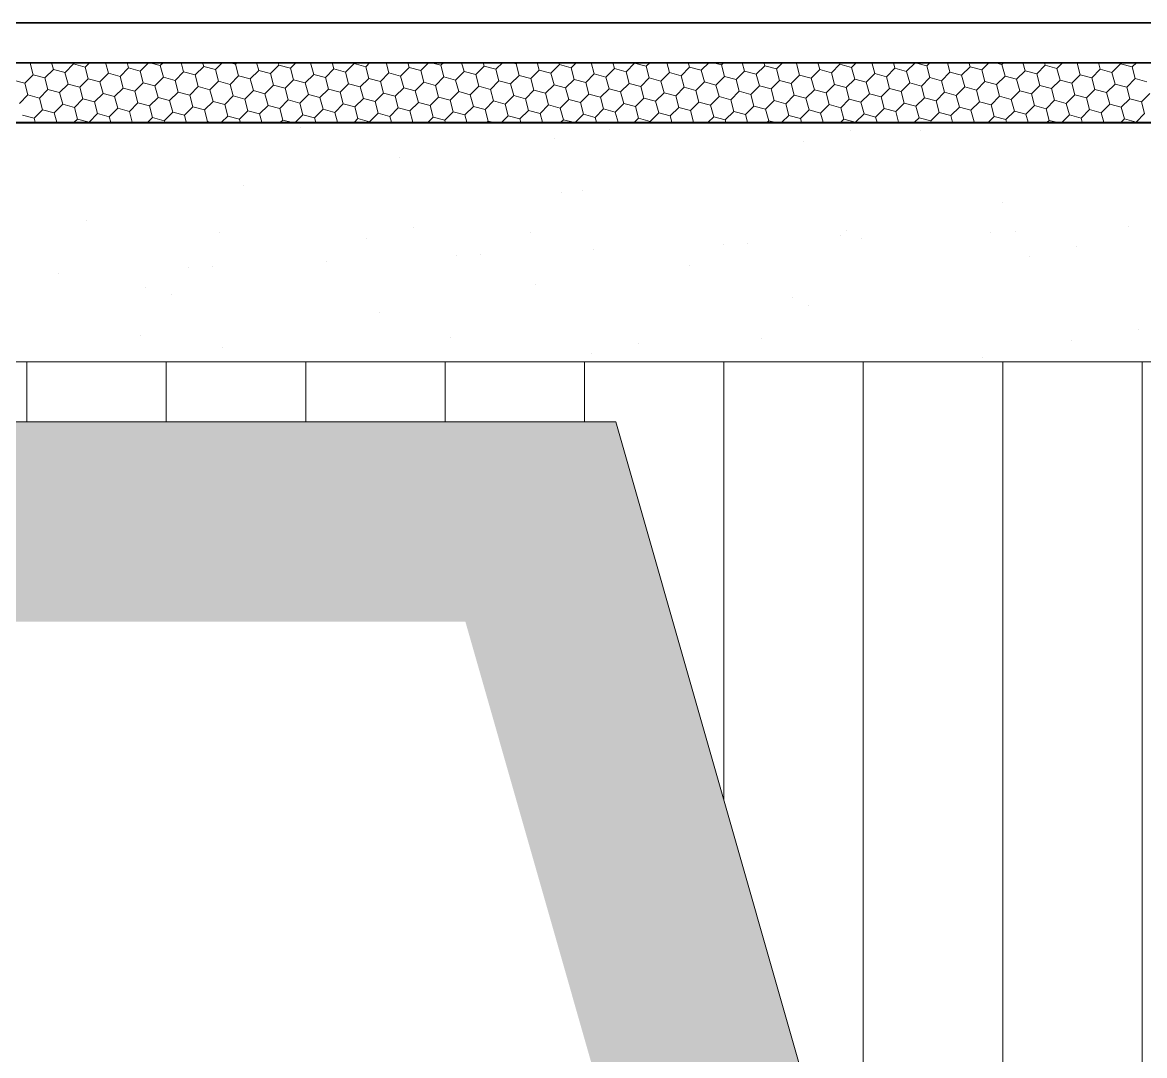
# Model space of a CAD drawing. Header units: millimetres. Extents: x -12161372 to 46643, y -9506984 to 15358.
# Drawn here: x 34491.7 to 34547.9, y 4133.8 to 4185.6 of the extents above; entities that cross this region are included whole.
import ezdxf

# ---------------------------------------------------------------- set-up
doc = ezdxf.new("R2010")
doc.units = ezdxf.units.MM
for name, color, linetype, lineweight in [('as', 7, 'Continuous', 0), ('detail balok', 7, 'Continuous', 9), ('pondasi', 7, 'Continuous', 13)]:
    doc.layers.add(name, color=color, linetype=linetype, lineweight=lineweight)

msp = doc.modelspace()

# ---------------------------------------------------------------- hatches: boundary and pattern name
at = {"layer": 'pondasi', "ltscale": 10}
h = msp.add_hatch(dxfattribs=at)
h.set_pattern_fill('AR-PARQ1', color=256, scale=0.07)
h.set_pattern_definition([(90, (0, 1661.965), (-21.336, 21.336), [21.336, -21.336]), (90, (3.556, 1661.965), (-21.336, 21.336), [21.336, -21.336]), (90, (7.112, 1661.965), (-21.336, 21.336), [21.336, -21.336]), (90, (10.668, 1661.965), (-21.336, 21.336), [21.336, -21.336]), (90, (14.224, 1661.965), (-21.336, 21.336), [21.336, -21.336]), (90, (17.78, 1661.965), (-21.336, 21.336), [21.336, -21.336]), (90, (21.336, 1661.965), (-21.336, 21.336), [21.336, -21.336]), (0, (0, 1683.3), (21.336, -21.336), [21.336, -21.336]), (0, (0, 1686.857), (21.336, -21.336), [21.336, -21.336]), (0, (0, 1690.413), (21.336, -21.336), [21.336, -21.336]), (0, (0, 1693.969), (21.336, -21.336), [21.336, -21.336]), (0, (0, 1697.525), (21.336, -21.336), [21.336, -21.336]), (0, (0, 1701.08), (21.336, -21.336), [21.336, -21.336]), (0, (0, 1704.637), (21.336, -21.336), [21.336, -21.336])])
h.paths.add_polyline_path([(33999.66, 4075.56), (33999.66, 4065.56), (34059.703, 4065.56), (34085.417, 4155.56), (34213.826, 4155.56), (34239.54, 4065.56), (34344.626, 4065.56), (34370.34, 4155.56), (34513.903, 4155.56), (34539.617, 4065.56), (34644.703, 4065.56), (34670.417, 4155.56), (34813.903, 4155.56), (34839.617, 4065.56), (34944.703, 4065.56), (34970.417, 4155.56), (35098.903, 4155.56), (35124.617, 4065.56), (35229.703, 4065.56), (35263.589, 4185.56), (35253.589, 4185.56), (35222.16, 4075.56), (35132.16, 4075.56), (35106.446, 4165.56), (34962.874, 4165.56), (34937.16, 4075.56), (34847.16, 4075.56), (34821.446, 4165.56), (34662.874, 4165.56), (34637.16, 4075.56), (34547.16, 4075.56), (34521.446, 4165.56), (34362.797, 4165.56), (34337.083, 4075.56), (34247.083, 4075.56), (34221.369, 4165.56), (34077.874, 4165.56), (34052.16, 4075.56)])
h.paths.add_polyline_path([(33932.137, 4180.641), (33932.056, 4180.56), (33932.16, 4180.56)])
h = msp.add_hatch(dxfattribs=at)
h.set_pattern_fill('ANSI31', color=256, scale=2.2, angle=45)
h.set_pattern_definition([(90, (0, 1661.965), (-6.985, 9e-16), [])])
h.paths.add_polyline_path([(35132.16, 4075.56), (35132.16, 4095.56), (35142.16, 4095.56), (35162.16, 4165.56), (35169.66, 4165.56), (35169.66, 4168.56), (34899.66, 4168.56), (34899.66, 4165.56), (34907.16, 4165.56), (34927.16, 4095.56), (34937.16, 4095.56), (34937.16, 4075.56), (34962.874, 4165.56), (35106.446, 4165.56)])
h.paths.add_polyline_path([(35248.732, 4168.56), (35184.66, 4168.56), (35184.66, 4165.56), (35192.16, 4165.56), (35212.16, 4095.56), (35222.16, 4095.56), (35222.16, 4075.56)])
h.paths.add_polyline_path([(34847.16, 4075.56), (34847.16, 4095.56), (34857.16, 4095.56), (34877.16, 4165.56), (34884.66, 4165.56), (34884.66, 4168.56), (34599.66, 4168.56), (34599.66, 4165.56), (34607.16, 4165.56), (34627.16, 4095.56), (34637.16, 4095.56), (34637.16, 4075.56), (34662.874, 4165.56), (34821.446, 4165.56)])
h.paths.add_polyline_path([(34299.583, 4168.56), (34299.583, 4165.56), (34307.083, 4165.56), (34327.083, 4095.56), (34337.083, 4095.56), (34337.083, 4075.56), (34362.797, 4165.56), (34521.446, 4165.56), (34547.16, 4075.56), (34547.16, 4095.56), (34557.16, 4095.56), (34577.16, 4165.56), (34584.66, 4165.56), (34584.66, 4168.56)])
h.paths.add_polyline_path([(34247.083, 4075.56), (34247.083, 4095.56), (34257.083, 4095.56), (34277.083, 4165.56), (34284.583, 4165.56), (34284.583, 4168.56), (34014.66, 4168.56), (34014.66, 4165.56), (34022.16, 4165.56), (34042.16, 4095.56), (34052.16, 4095.56), (34052.16, 4075.56), (34077.874, 4165.56), (34221.369, 4165.56)])

# ---------------------------------------------------------------- linework, layer by layer
at = {"layer": 'as', "ltscale": 10}
msp.add_line((34521.446, 4165.56), (34547.16, 4075.56), dxfattribs=at)
at = {"layer": 'detail balok', "ltscale": 10}
for p, q in [((34167.169, 4185.521), (36929.482, 4185.521)), ((34298.083, 4185.56), (34586.16, 4185.56)), ((34299.583, 4183.56), (34584.66, 4183.56)), ((34299.583, 4183.521), (34584.66, 4183.521)), ((34299.583, 4180.56), (34584.66, 4180.56)), ((34299.583, 4180.521), (34584.66, 4180.521)), ((34299.583, 4168.56), (34584.66, 4168.56))]:
    msp.add_line(p, q, dxfattribs=at)
at = {"layer": 'pondasi', "ltscale": 10}
for p, q in [((34492.095, 4183.523), (34491.956, 4183.56)), ((34492.094, 4183.523), (34492.131, 4183.56)), ((34492.251, 4182.94), (34492.094, 4183.523)), ((34493.26, 4183.21), (34493.166, 4183.56)), ((34493.843, 4183.054), (34494.269, 4183.481)), ((34494.269, 4183.481), (34494.248, 4183.56)), ((34494.852, 4183.325), (34494.269, 4183.481)), ((34494.852, 4183.325), (34495.087, 4183.56)), ((34496.017, 4183.012), (34495.87, 4183.56)), ((34497.026, 4183.283), (34496.952, 4183.56)), ((34497.609, 4183.127), (34498.036, 4183.553)), ((34498.036, 4183.553), (34498.034, 4183.56)), ((34498.618, 4183.397), (34498.036, 4183.553)), ((34498.618, 4183.397), (34498.781, 4183.56)), ((34499.784, 4183.085), (34499.656, 4183.56)), ((34500.793, 4183.355), (34500.738, 4183.56)), ((34501.376, 4183.199), (34501.736, 4183.56)), ((34502.385, 4183.47), (34502.049, 4183.56)), ((34502.385, 4183.47), (34502.475, 4183.56)), ((34502.541, 4182.887), (34502.385, 4183.47)), ((34503.55, 4183.157), (34503.443, 4183.56)), ((34504.133, 4183.001), (34504.56, 4183.428)), ((34504.56, 4183.428), (34504.524, 4183.56)), ((34505.142, 4183.272), (34504.56, 4183.428)), ((34505.142, 4183.272), (34505.43, 4183.56)), ((34506.152, 4183.542), (34506.086, 4183.56)), ((34506.152, 4183.542), (34506.169, 4183.56)), ((34506.308, 4182.959), (34506.152, 4183.542)), ((34507.317, 4183.23), (34507.229, 4183.56)), ((34507.9, 4183.074), (34508.326, 4183.5)), ((34508.326, 4183.5), (34508.31, 4183.56)), ((34508.909, 4183.344), (34508.326, 4183.5)), ((34508.909, 4183.344), (34509.124, 4183.56)), ((34510.074, 4183.032), (34509.933, 4183.56)), ((34511.084, 4183.302), (34511.015, 4183.56)), ((34511.666, 4183.146), (34512.08, 4183.56)), ((34512.676, 4183.417), (34512.141, 4183.56)), ((34512.832, 4182.834), (34512.675, 4183.417)), ((34512.676, 4183.417), (34512.819, 4183.56)), ((34513.841, 4183.104), (34513.719, 4183.56)), ((34514.85, 4183.375), (34514.801, 4183.56)), ((34515.433, 4183.219), (34515.774, 4183.56)), ((34516.442, 4183.489), (34516.178, 4183.56)), ((34516.442, 4183.489), (34516.513, 4183.56)), ((34516.598, 4182.906), (34516.442, 4183.489)), ((34517.607, 4183.177), (34517.505, 4183.56)), ((34518.19, 4183.021), (34518.617, 4183.447)), ((34518.617, 4183.447), (34518.587, 4183.56)), ((34519.2, 4183.291), (34518.617, 4183.447)), ((34519.199, 4183.291), (34519.468, 4183.56)), ((34520.365, 4182.979), (34520.209, 4183.56)), ((34521.374, 4183.249), (34521.291, 4183.56)), ((34521.957, 4183.093), (34522.383, 4183.52)), ((34522.383, 4183.52), (34522.373, 4183.56)), ((34522.966, 4183.363), (34522.383, 4183.52)), ((34522.966, 4183.364), (34523.162, 4183.56)), ((34524.131, 4183.051), (34523.995, 4183.56)), ((34525.141, 4183.322), (34525.077, 4183.56)), ((34525.723, 4183.166), (34526.117, 4183.56)), ((34526.733, 4183.436), (34526.271, 4183.56)), ((34526.733, 4183.436), (34526.856, 4183.56)), ((34526.889, 4182.853), (34526.733, 4183.436)), ((34527.898, 4183.124), (34527.781, 4183.56)), ((34528.907, 4183.394), (34528.863, 4183.56)), ((34529.49, 4183.238), (34529.812, 4183.56)), ((34530.499, 4183.508), (34530.308, 4183.56)), ((34530.499, 4183.508), (34530.55, 4183.56)), ((34530.655, 4182.926), (34530.499, 4183.508)), ((34531.665, 4183.196), (34531.567, 4183.56)), ((34532.247, 4183.04), (34532.674, 4183.467)), ((34532.674, 4183.467), (34532.649, 4183.56)), ((34533.257, 4183.31), (34532.674, 4183.467)), ((34533.257, 4183.311), (34533.506, 4183.56)), ((34534.422, 4182.998), (34534.271, 4183.56)), ((34535.431, 4183.269), (34535.353, 4183.56)), ((34536.014, 4183.113), (34536.441, 4183.539)), ((34536.44, 4183.539), (34536.435, 4183.56)), ((34537.023, 4183.383), (34536.441, 4183.539)), ((34537.023, 4183.383), (34537.2, 4183.56)), ((34538.189, 4183.071), (34538.057, 4183.56)), ((34539.198, 4183.341), (34539.139, 4183.56)), ((34539.781, 4183.185), (34540.155, 4183.56)), ((34540.79, 4183.455), (34540.401, 4183.56)), ((34540.79, 4183.455), (34540.894, 4183.56)), ((34540.946, 4182.873), (34540.79, 4183.455)), ((34541.955, 4183.143), (34541.844, 4183.56)), ((34542.538, 4182.987), (34542.964, 4183.414)), ((34542.964, 4183.413), (34542.925, 4183.56)), ((34543.547, 4183.257), (34542.965, 4183.413)), ((34543.547, 4183.257), (34543.849, 4183.56)), ((34544.556, 4183.528), (34544.438, 4183.56)), ((34544.556, 4183.528), (34544.588, 4183.56)), ((34544.712, 4182.945), (34544.556, 4183.528)), ((34545.722, 4183.216), (34545.63, 4183.56)), ((34546.304, 4183.06), (34546.731, 4183.486)), ((34546.731, 4183.486), (34546.711, 4183.56)), ((34547.314, 4183.33), (34546.731, 4183.486)), ((34547.314, 4183.33), (34547.543, 4183.56)), ((34491.824, 4182.513), (34492.251, 4182.94)), ((34492.833, 4182.784), (34492.251, 4182.94)), ((34492.833, 4182.784), (34493.26, 4183.21)), ((34493.843, 4183.054), (34493.26, 4183.21)), ((34493.999, 4182.472), (34493.842, 4183.054)), ((34495.008, 4182.742), (34494.852, 4183.325)), ((34495.591, 4182.586), (34496.017, 4183.012)), ((34496.6, 4182.856), (34496.017, 4183.012)), ((34496.6, 4182.856), (34497.026, 4183.283)), ((34496.756, 4182.274), (34496.6, 4182.856)), ((34497.609, 4183.127), (34497.027, 4183.283)), ((34497.765, 4182.544), (34497.609, 4183.127)), ((34498.774, 4182.814), (34498.618, 4183.397)), ((34499.357, 4182.658), (34499.784, 4183.085)), ((34500.367, 4182.929), (34499.784, 4183.085)), ((34500.366, 4182.929), (34500.793, 4183.355)), ((34500.523, 4182.346), (34500.366, 4182.929)), ((34501.376, 4183.199), (34500.793, 4183.355)), ((34501.532, 4182.616), (34501.376, 4183.199)), ((34502.115, 4182.46), (34502.541, 4182.887)), ((34503.124, 4182.731), (34502.541, 4182.887)), ((34503.124, 4182.731), (34503.55, 4183.157)), ((34504.133, 4183.001), (34503.55, 4183.157)), ((34504.289, 4182.418), (34504.133, 4183.001)), ((34505.298, 4182.689), (34505.142, 4183.272)), ((34505.881, 4182.533), (34506.308, 4182.959)), ((34506.89, 4182.803), (34506.308, 4182.959)), ((34506.89, 4182.803), (34507.317, 4183.23)), ((34507.9, 4183.074), (34507.317, 4183.23)), ((34508.056, 4182.491), (34507.9, 4183.074)), ((34509.065, 4182.761), (34508.909, 4183.344)), ((34509.648, 4182.605), (34510.074, 4183.032)), ((34510.657, 4182.876), (34510.074, 4183.032)), ((34510.657, 4182.876), (34511.084, 4183.302)), ((34510.813, 4182.293), (34510.657, 4182.876)), ((34511.666, 4183.146), (34511.084, 4183.302)), ((34511.822, 4182.563), (34511.666, 4183.146)), ((34513.414, 4182.678), (34513.841, 4183.104)), ((34514.424, 4182.948), (34513.841, 4183.104)), ((34514.424, 4182.948), (34514.85, 4183.375)), ((34514.58, 4182.365), (34514.424, 4182.948)), ((34515.433, 4183.219), (34514.85, 4183.375)), ((34515.589, 4182.636), (34515.433, 4183.219)), ((34516.172, 4182.48), (34516.598, 4182.906)), ((34517.181, 4182.75), (34516.598, 4182.906)), ((34517.181, 4182.75), (34517.608, 4183.177)), ((34518.19, 4183.021), (34517.608, 4183.177)), ((34518.346, 4182.438), (34518.19, 4183.021)), ((34519.356, 4182.708), (34519.199, 4183.291)), ((34519.938, 4182.552), (34520.365, 4182.979)), ((34520.948, 4182.823), (34520.365, 4182.979)), ((34520.948, 4182.823), (34521.374, 4183.249)), ((34521.957, 4183.093), (34521.374, 4183.249)), ((34522.113, 4182.51), (34521.957, 4183.093)), ((34523.122, 4182.781), (34522.966, 4183.363)), ((34523.705, 4182.625), (34524.131, 4183.051)), ((34524.714, 4182.895), (34524.132, 4183.051)), ((34524.714, 4182.895), (34525.141, 4183.322)), ((34524.87, 4182.312), (34524.714, 4182.895)), ((34525.723, 4183.165), (34525.141, 4183.322)), ((34525.879, 4182.583), (34525.723, 4183.165)), ((34526.462, 4182.427), (34526.889, 4182.853)), ((34527.472, 4182.697), (34526.889, 4182.853)), ((34527.471, 4182.697), (34527.898, 4183.124)), ((34528.481, 4182.968), (34527.898, 4183.124)), ((34528.481, 4182.968), (34528.907, 4183.394)), ((34528.637, 4182.385), (34528.481, 4182.968)), ((34529.49, 4183.238), (34528.907, 4183.394)), ((34529.646, 4182.655), (34529.49, 4183.238)), ((34530.229, 4182.499), (34530.655, 4182.926)), ((34531.238, 4182.77), (34530.655, 4182.926)), ((34531.238, 4182.77), (34531.665, 4183.196)), ((34532.247, 4183.04), (34531.665, 4183.196)), ((34532.403, 4182.457), (34532.247, 4183.04)), ((34533.413, 4182.728), (34533.257, 4183.31)), ((34533.995, 4182.572), (34534.422, 4182.998)), ((34535.005, 4182.842), (34534.422, 4182.998)), ((34535.005, 4182.842), (34535.431, 4183.269)), ((34535.161, 4182.259), (34535.005, 4182.842)), ((34536.014, 4183.112), (34535.431, 4183.269)), ((34536.17, 4182.53), (34536.014, 4183.112)), ((34537.179, 4182.8), (34537.023, 4183.383)), ((34537.762, 4182.644), (34538.189, 4183.071)), ((34538.771, 4182.914), (34538.189, 4183.071)), ((34538.771, 4182.915), (34539.198, 4183.341)), ((34538.927, 4182.332), (34538.771, 4182.914)), ((34539.781, 4183.185), (34539.198, 4183.341)), ((34539.937, 4182.602), (34539.78, 4183.185)), ((34540.519, 4182.446), (34540.946, 4182.873)), ((34541.529, 4182.717), (34540.946, 4182.873)), ((34541.529, 4182.717), (34541.955, 4183.143)), ((34542.538, 4182.987), (34541.955, 4183.143)), ((34542.694, 4182.404), (34542.538, 4182.987)), ((34543.703, 4182.675), (34543.547, 4183.257)), ((34544.286, 4182.519), (34544.713, 4182.945)), ((34545.295, 4182.789), (34544.713, 4182.945)), ((34545.295, 4182.789), (34545.722, 4183.216)), ((34546.305, 4183.059), (34545.722, 4183.216)), ((34546.461, 4182.477), (34546.304, 4183.059)), ((34547.47, 4182.747), (34547.314, 4183.33)), ((34491.824, 4182.513), (34491.241, 4182.669)), ((34491.98, 4181.931), (34491.824, 4182.513)), ((34492.989, 4182.201), (34492.833, 4182.784)), ((34493.572, 4182.045), (34493.999, 4182.472)), ((34494.581, 4182.315), (34493.999, 4182.472)), ((34494.581, 4182.315), (34495.008, 4182.742)), ((34494.737, 4181.733), (34494.581, 4182.315)), ((34495.591, 4182.586), (34495.008, 4182.742)), ((34495.747, 4182.003), (34495.591, 4182.586)), ((34497.339, 4182.118), (34497.765, 4182.544)), ((34498.348, 4182.388), (34497.765, 4182.544)), ((34498.348, 4182.388), (34498.775, 4182.815)), ((34498.504, 4181.805), (34498.348, 4182.388)), ((34499.357, 4182.658), (34498.775, 4182.814)), ((34499.513, 4182.076), (34499.357, 4182.658)), ((34500.096, 4181.92), (34500.523, 4182.346)), ((34501.105, 4182.19), (34500.523, 4182.346)), ((34501.105, 4182.19), (34501.532, 4182.617)), ((34502.115, 4182.46), (34501.532, 4182.616)), ((34502.271, 4181.878), (34502.114, 4182.46)), ((34503.28, 4182.148), (34503.124, 4182.731)), ((34503.863, 4181.992), (34504.289, 4182.419)), ((34504.872, 4182.262), (34504.289, 4182.418)), ((34504.872, 4182.262), (34505.298, 4182.689)), ((34505.881, 4182.533), (34505.299, 4182.689)), ((34506.037, 4181.95), (34505.881, 4182.533)), ((34507.046, 4182.22), (34506.89, 4182.803)), ((34507.629, 4182.064), (34508.056, 4182.491)), ((34508.639, 4182.335), (34508.056, 4182.491)), ((34508.795, 4181.752), (34508.638, 4182.335)), ((34508.639, 4182.335), (34509.065, 4182.761)), ((34509.648, 4182.605), (34509.065, 4182.761)), ((34509.804, 4182.023), (34509.648, 4182.605)), ((34510.387, 4181.867), (34510.813, 4182.293)), ((34511.396, 4182.137), (34510.813, 4182.293)), ((34511.396, 4182.137), (34511.822, 4182.563)), ((34512.405, 4182.407), (34511.822, 4182.563)), ((34512.405, 4182.407), (34512.832, 4182.834)), ((34512.561, 4181.825), (34512.405, 4182.407)), ((34513.414, 4182.678), (34512.832, 4182.834)), ((34513.57, 4182.095), (34513.414, 4182.678)), ((34514.153, 4181.939), (34514.58, 4182.366)), ((34515.163, 4182.209), (34514.58, 4182.365)), ((34515.162, 4182.209), (34515.589, 4182.636)), ((34516.172, 4182.48), (34515.589, 4182.636)), ((34516.328, 4181.897), (34516.172, 4182.48)), ((34517.337, 4182.167), (34517.181, 4182.75)), ((34517.92, 4182.011), (34518.346, 4182.438)), ((34518.929, 4182.282), (34518.346, 4182.438)), ((34518.929, 4182.282), (34519.356, 4182.708)), ((34519.085, 4181.699), (34518.929, 4182.282)), ((34519.938, 4182.552), (34519.356, 4182.708)), ((34520.094, 4181.969), (34519.938, 4182.552)), ((34521.104, 4182.24), (34520.947, 4182.823)), ((34521.686, 4182.084), (34522.113, 4182.51)), ((34522.696, 4182.354), (34522.113, 4182.51)), ((34522.696, 4182.354), (34523.122, 4182.781)), ((34522.852, 4181.772), (34522.696, 4182.354)), ((34523.705, 4182.625), (34523.122, 4182.781)), ((34523.861, 4182.042), (34523.705, 4182.625)), ((34524.444, 4181.886), (34524.87, 4182.312)), ((34525.453, 4182.156), (34524.87, 4182.312)), ((34525.453, 4182.156), (34525.88, 4182.583)), ((34526.462, 4182.427), (34525.88, 4182.583)), ((34526.618, 4181.844), (34526.462, 4182.427)), ((34527.628, 4182.114), (34527.471, 4182.697)), ((34528.21, 4181.958), (34528.637, 4182.385)), ((34529.22, 4182.229), (34528.637, 4182.385)), ((34529.22, 4182.229), (34529.646, 4182.655)), ((34530.229, 4182.499), (34529.646, 4182.655)), ((34530.385, 4181.916), (34530.229, 4182.499)), ((34531.394, 4182.187), (34531.238, 4182.77)), ((34531.977, 4182.031), (34532.403, 4182.457)), ((34532.986, 4182.301), (34532.404, 4182.457)), ((34532.986, 4182.301), (34533.413, 4182.728)), ((34533.142, 4181.718), (34532.986, 4182.301)), ((34533.995, 4182.572), (34533.413, 4182.728)), ((34534.151, 4181.989), (34533.995, 4182.572)), ((34535.744, 4182.103), (34536.17, 4182.53)), ((34536.753, 4182.374), (34536.17, 4182.53)), ((34536.753, 4182.374), (34537.179, 4182.8)), ((34536.909, 4181.791), (34536.753, 4182.374)), ((34537.762, 4182.644), (34537.179, 4182.8)), ((34537.918, 4182.061), (34537.762, 4182.644)), ((34538.501, 4181.905), (34538.927, 4182.332)), ((34539.51, 4182.176), (34538.927, 4182.332)), ((34539.51, 4182.176), (34539.937, 4182.602)), ((34540.519, 4182.446), (34539.937, 4182.602)), ((34540.675, 4181.863), (34540.519, 4182.446)), ((34541.685, 4182.134), (34541.529, 4182.717)), ((34542.267, 4181.978), (34542.694, 4182.404)), ((34543.277, 4182.248), (34542.694, 4182.404)), ((34543.277, 4182.248), (34543.703, 4182.675)), ((34544.286, 4182.519), (34543.703, 4182.675)), ((34544.442, 4181.936), (34544.286, 4182.519)), ((34545.451, 4182.206), (34545.295, 4182.789)), ((34546.034, 4182.05), (34546.461, 4182.477)), ((34547.043, 4182.321), (34546.461, 4182.477)), ((34547.043, 4182.321), (34547.47, 4182.747)), ((34547.199, 4181.738), (34547.043, 4182.321)), ((34548.053, 4182.591), (34547.47, 4182.747)), ((34491.554, 4181.504), (34491.98, 4181.931)), ((34492.563, 4181.775), (34491.98, 4181.931)), ((34492.563, 4181.775), (34492.989, 4182.201)), ((34492.719, 4181.192), (34492.563, 4181.775)), ((34493.572, 4182.045), (34492.989, 4182.201)), ((34493.728, 4181.462), (34493.572, 4182.045)), ((34494.311, 4181.306), (34494.738, 4181.733)), ((34495.32, 4181.577), (34494.738, 4181.733)), ((34495.32, 4181.577), (34495.747, 4182.003)), ((34496.33, 4181.847), (34495.747, 4182.003)), ((34496.329, 4181.847), (34496.756, 4182.274)), ((34496.486, 4181.264), (34496.329, 4181.847)), ((34497.339, 4182.117), (34496.756, 4182.274)), ((34497.495, 4181.535), (34497.339, 4182.117)), ((34498.078, 4181.379), (34498.504, 4181.805)), ((34499.087, 4181.649), (34498.504, 4181.805)), ((34499.087, 4181.649), (34499.513, 4182.076)), ((34500.096, 4181.919), (34499.513, 4182.076)), ((34500.252, 4181.337), (34500.096, 4181.919)), ((34501.261, 4181.607), (34501.105, 4182.19)), ((34501.844, 4181.451), (34502.271, 4181.878)), ((34502.853, 4181.721), (34502.271, 4181.878)), ((34502.853, 4181.722), (34503.28, 4182.148)), ((34503.009, 4181.139), (34502.853, 4181.721)), ((34503.863, 4181.992), (34503.28, 4182.148)), ((34504.019, 4181.409), (34503.863, 4181.992)), ((34505.028, 4181.68), (34504.872, 4182.262)), ((34505.611, 4181.524), (34506.037, 4181.95)), ((34506.62, 4181.794), (34506.037, 4181.95)), ((34506.62, 4181.794), (34507.047, 4182.221)), ((34506.776, 4181.211), (34506.62, 4181.794)), ((34507.629, 4182.064), (34507.047, 4182.22)), ((34507.785, 4181.482), (34507.629, 4182.064)), ((34508.368, 4181.326), (34508.795, 4181.752)), ((34509.377, 4181.596), (34508.795, 4181.752)), ((34509.377, 4181.596), (34509.804, 4182.023)), ((34510.387, 4181.866), (34509.804, 4182.023)), ((34510.543, 4181.284), (34510.387, 4181.866)), ((34511.552, 4181.554), (34511.396, 4182.137)), ((34512.135, 4181.398), (34512.561, 4181.825)), ((34513.144, 4181.668), (34512.561, 4181.825)), ((34513.144, 4181.669), (34513.57, 4182.095)), ((34514.153, 4181.939), (34513.571, 4182.095)), ((34514.309, 4181.356), (34514.153, 4181.939)), ((34515.319, 4181.627), (34515.162, 4182.209)), ((34515.901, 4181.471), (34516.328, 4181.897)), ((34516.911, 4181.741), (34516.328, 4181.897)), ((34517.067, 4181.158), (34516.91, 4181.741)), ((34516.911, 4181.741), (34517.337, 4182.168)), ((34517.92, 4182.011), (34517.337, 4182.167)), ((34518.076, 4181.429), (34517.92, 4182.011)), ((34519.668, 4181.543), (34520.094, 4181.97)), ((34520.677, 4181.813), (34520.094, 4181.969)), ((34520.677, 4181.813), (34521.104, 4182.24)), ((34520.833, 4181.231), (34520.677, 4181.813)), ((34521.686, 4182.084), (34521.104, 4182.24)), ((34521.842, 4181.501), (34521.686, 4182.084)), ((34522.425, 4181.345), (34522.852, 4181.772)), ((34523.435, 4181.615), (34522.852, 4181.772)), ((34523.434, 4181.615), (34523.861, 4182.042)), ((34524.444, 4181.886), (34523.861, 4182.042)), ((34524.6, 4181.303), (34524.444, 4181.886)), ((34525.609, 4181.574), (34525.453, 4182.156)), ((34526.192, 4181.418), (34526.618, 4181.844)), ((34527.201, 4181.688), (34526.618, 4181.844)), ((34527.201, 4181.688), (34527.628, 4182.115)), ((34528.21, 4181.958), (34527.628, 4182.114)), ((34528.366, 4181.376), (34528.21, 4181.958)), ((34529.376, 4181.646), (34529.22, 4182.229)), ((34529.958, 4181.49), (34530.385, 4181.917)), ((34530.968, 4181.76), (34530.385, 4181.916)), ((34530.968, 4181.76), (34531.394, 4182.187)), ((34531.124, 4181.178), (34530.968, 4181.76)), ((34531.977, 4182.031), (34531.394, 4182.187)), ((34532.133, 4181.448), (34531.977, 4182.031)), ((34532.716, 4181.292), (34533.142, 4181.719)), ((34533.725, 4181.562), (34533.142, 4181.718)), ((34533.725, 4181.562), (34534.152, 4181.989)), ((34534.734, 4181.833), (34534.152, 4181.989)), ((34534.734, 4181.833), (34535.161, 4182.259)), ((34534.89, 4181.25), (34534.734, 4181.833)), ((34535.744, 4182.103), (34535.161, 4182.259)), ((34535.9, 4181.52), (34535.743, 4182.103)), ((34536.482, 4181.364), (34536.909, 4181.791)), ((34537.492, 4181.635), (34536.909, 4181.791)), ((34537.492, 4181.635), (34537.918, 4182.061)), ((34538.501, 4181.905), (34537.918, 4182.061)), ((34538.657, 4181.323), (34538.501, 4181.905)), ((34539.666, 4181.593), (34539.51, 4182.176)), ((34540.249, 4181.437), (34540.676, 4181.864)), ((34541.258, 4181.707), (34540.676, 4181.863)), ((34541.258, 4181.707), (34541.685, 4182.134)), ((34542.268, 4181.978), (34541.685, 4182.134)), ((34542.424, 4181.395), (34542.267, 4181.978)), ((34543.433, 4181.665), (34543.277, 4182.248)), ((34544.016, 4181.509), (34544.442, 4181.936)), ((34545.025, 4181.78), (34544.442, 4181.936)), ((34545.025, 4181.78), (34545.451, 4182.206)), ((34545.181, 4181.197), (34545.025, 4181.78)), ((34546.034, 4182.05), (34545.451, 4182.206)), ((34546.19, 4181.467), (34546.034, 4182.05)), ((34546.773, 4181.311), (34547.199, 4181.738)), ((34547.782, 4181.582), (34547.2, 4181.738)), ((34547.782, 4181.582), (34548.209, 4182.008)), ((34492.292, 4180.765), (34492.719, 4181.192)), ((34493.302, 4181.036), (34492.719, 4181.192)), ((34493.302, 4181.036), (34493.728, 4181.462)), ((34494.311, 4181.306), (34493.728, 4181.462)), ((34494.467, 4180.723), (34494.311, 4181.306)), ((34495.476, 4180.994), (34495.32, 4181.577)), ((34496.059, 4180.838), (34496.486, 4181.264)), ((34497.068, 4181.108), (34496.486, 4181.264)), ((34497.068, 4181.108), (34497.495, 4181.535)), ((34498.078, 4181.379), (34497.495, 4181.535)), ((34498.234, 4180.796), (34498.077, 4181.379)), ((34499.243, 4181.066), (34499.087, 4181.649)), ((34499.826, 4180.91), (34500.252, 4181.337)), ((34500.835, 4181.181), (34500.252, 4181.337)), ((34500.835, 4181.181), (34501.261, 4181.607)), ((34500.991, 4180.598), (34500.835, 4181.181)), ((34501.844, 4181.451), (34501.262, 4181.607)), ((34502, 4180.868), (34501.844, 4181.451)), ((34503.592, 4180.983), (34504.019, 4181.409)), ((34504.602, 4181.253), (34504.019, 4181.409)), ((34504.601, 4181.253), (34505.028, 4181.68)), ((34504.758, 4180.67), (34504.601, 4181.253)), ((34505.611, 4181.523), (34505.028, 4181.68)), ((34505.767, 4180.941), (34505.611, 4181.523)), ((34506.35, 4180.785), (34506.776, 4181.211)), ((34507.359, 4181.055), (34506.776, 4181.211)), ((34507.359, 4181.055), (34507.785, 4181.482)), ((34508.368, 4181.326), (34507.785, 4181.482)), ((34508.524, 4180.743), (34508.368, 4181.326)), ((34509.533, 4181.013), (34509.377, 4181.596)), ((34510.116, 4180.857), (34510.543, 4181.284)), ((34511.125, 4181.128), (34510.543, 4181.284)), ((34511.125, 4181.128), (34511.552, 4181.554)), ((34512.135, 4181.398), (34511.552, 4181.554)), ((34512.291, 4180.815), (34512.135, 4181.398)), ((34513.3, 4181.086), (34513.144, 4181.668)), ((34513.883, 4180.93), (34514.309, 4181.356)), ((34514.892, 4181.2), (34514.309, 4181.356)), ((34514.892, 4181.2), (34515.319, 4181.627)), ((34515.048, 4180.617), (34514.892, 4181.2)), ((34515.901, 4181.47), (34515.319, 4181.627)), ((34516.057, 4180.888), (34515.901, 4181.47)), ((34516.64, 4180.732), (34517.067, 4181.158)), ((34517.649, 4181.002), (34517.067, 4181.158)), ((34517.649, 4181.002), (34518.076, 4181.429)), ((34518.659, 4181.272), (34518.076, 4181.429)), ((34518.659, 4181.273), (34519.085, 4181.699)), ((34518.815, 4180.69), (34518.659, 4181.272)), ((34519.668, 4181.543), (34519.085, 4181.699)), ((34519.824, 4180.96), (34519.668, 4181.543)), ((34520.407, 4180.804), (34520.833, 4181.231)), ((34521.416, 4181.075), (34520.833, 4181.231)), ((34521.416, 4181.075), (34521.843, 4181.501)), ((34522.425, 4181.345), (34521.843, 4181.501)), ((34522.581, 4180.762), (34522.425, 4181.345)), ((34523.591, 4181.033), (34523.434, 4181.615)), ((34524.173, 4180.877), (34524.6, 4181.303)), ((34525.183, 4181.147), (34524.6, 4181.303)), ((34525.183, 4181.147), (34525.609, 4181.574)), ((34526.192, 4181.417), (34525.609, 4181.574)), ((34526.348, 4180.835), (34526.192, 4181.417)), ((34527.357, 4181.105), (34527.201, 4181.688)), ((34527.94, 4180.949), (34528.366, 4181.376)), ((34528.949, 4181.219), (34528.367, 4181.376)), ((34528.949, 4181.22), (34529.376, 4181.646)), ((34529.105, 4180.637), (34528.949, 4181.219)), ((34529.958, 4181.49), (34529.376, 4181.646)), ((34530.114, 4180.907), (34529.958, 4181.49)), ((34530.697, 4180.751), (34531.124, 4181.178)), ((34531.707, 4181.021), (34531.124, 4181.178)), ((34531.706, 4181.022), (34532.133, 4181.448)), ((34532.716, 4181.292), (34532.133, 4181.448)), ((34532.872, 4180.709), (34532.716, 4181.292)), ((34533.881, 4180.98), (34533.725, 4181.562)), ((34534.464, 4180.824), (34534.89, 4181.25)), ((34535.473, 4181.094), (34534.89, 4181.25)), ((34535.473, 4181.094), (34535.9, 4181.521)), ((34536.482, 4181.364), (34535.9, 4181.52)), ((34536.638, 4180.782), (34536.482, 4181.364)), ((34537.648, 4181.052), (34537.492, 4181.635)), ((34538.23, 4180.896), (34538.657, 4181.323)), ((34539.24, 4181.166), (34538.657, 4181.323)), ((34539.24, 4181.167), (34539.666, 4181.593)), ((34539.396, 4180.584), (34539.24, 4181.166)), ((34540.249, 4181.437), (34539.666, 4181.593)), ((34540.405, 4180.854), (34540.249, 4181.437)), ((34541.414, 4181.125), (34541.258, 4181.707)), ((34541.997, 4180.969), (34542.424, 4181.395)), ((34543.006, 4181.239), (34542.424, 4181.395)), ((34543.006, 4181.239), (34543.433, 4181.666)), ((34543.162, 4180.656), (34543.006, 4181.239)), ((34544.016, 4181.509), (34543.433, 4181.665)), ((34544.172, 4180.927), (34544.015, 4181.509)), ((34544.754, 4180.771), (34545.181, 4181.197)), ((34545.764, 4181.041), (34545.181, 4181.197)), ((34545.764, 4181.041), (34546.19, 4181.468)), ((34546.773, 4181.311), (34546.19, 4181.467)), ((34546.929, 4180.729), (34546.773, 4181.311)), ((34547.938, 4180.999), (34547.782, 4181.582)), ((34492.292, 4180.765), (34491.71, 4180.921)), ((34492.347, 4180.56), (34492.292, 4180.765)), ((34493.429, 4180.56), (34493.302, 4181.036)), ((34494.303, 4180.56), (34494.467, 4180.724)), ((34495.05, 4180.567), (34494.467, 4180.723)), ((34495.05, 4180.567), (34495.476, 4180.994)), ((34496.059, 4180.838), (34495.476, 4180.994)), ((34496.133, 4180.56), (34496.059, 4180.838)), ((34497.215, 4180.56), (34497.068, 4181.108)), ((34497.997, 4180.56), (34498.234, 4180.796)), ((34498.816, 4180.64), (34498.234, 4180.796)), ((34498.816, 4180.64), (34499.243, 4181.066)), ((34498.838, 4180.56), (34498.816, 4180.64)), ((34499.826, 4180.91), (34499.243, 4181.066)), ((34499.919, 4180.56), (34499.826, 4180.91)), ((34500.953, 4180.56), (34500.991, 4180.598)), ((34501.134, 4180.56), (34500.991, 4180.598)), ((34501.691, 4180.56), (34502, 4180.868)), ((34502.583, 4180.712), (34502, 4180.868)), ((34502.583, 4180.712), (34503.01, 4181.139)), ((34502.624, 4180.56), (34502.583, 4180.712)), ((34503.592, 4180.983), (34503.01, 4181.139)), ((34503.705, 4180.56), (34503.592, 4180.983)), ((34504.647, 4180.56), (34504.758, 4180.67)), ((34505.171, 4180.56), (34504.758, 4180.67)), ((34505.386, 4180.56), (34505.767, 4180.941)), ((34506.35, 4180.785), (34505.767, 4180.941)), ((34506.41, 4180.56), (34506.349, 4180.785)), ((34507.492, 4180.56), (34507.359, 4181.055)), ((34508.341, 4180.56), (34508.524, 4180.743)), ((34509.107, 4180.587), (34508.524, 4180.743)), ((34509.107, 4180.587), (34509.533, 4181.013)), ((34510.116, 4180.857), (34509.534, 4181.013)), ((34510.196, 4180.56), (34510.116, 4180.857)), ((34511.278, 4180.56), (34511.125, 4181.128)), ((34512.035, 4180.56), (34512.291, 4180.815)), ((34512.874, 4180.659), (34512.291, 4180.815)), ((34512.9, 4180.56), (34512.873, 4180.659)), ((34512.874, 4180.659), (34513.3, 4181.086)), ((34513.883, 4180.93), (34513.3, 4181.086)), ((34513.982, 4180.56), (34513.883, 4180.93)), ((34514.99, 4180.56), (34515.048, 4180.617)), ((34515.263, 4180.56), (34515.048, 4180.617)), ((34515.729, 4180.56), (34516.057, 4180.888)), ((34516.64, 4180.732), (34516.057, 4180.888)), ((34516.686, 4180.56), (34516.64, 4180.732)), ((34517.768, 4180.56), (34517.649, 4181.002)), ((34518.684, 4180.56), (34518.815, 4180.69)), ((34519.301, 4180.56), (34518.815, 4180.69)), ((34519.423, 4180.56), (34519.824, 4180.96)), ((34520.407, 4180.804), (34519.824, 4180.96)), ((34520.472, 4180.56), (34520.407, 4180.804)), ((34521.554, 4180.56), (34521.416, 4181.075)), ((34522.379, 4180.56), (34522.581, 4180.762)), ((34523.164, 4180.606), (34522.581, 4180.762)), ((34523.164, 4180.606), (34523.591, 4181.033)), ((34523.176, 4180.56), (34523.164, 4180.606)), ((34524.173, 4180.877), (34523.591, 4181.033)), ((34524.258, 4180.56), (34524.173, 4180.877)), ((34525.339, 4180.564), (34525.182, 4181.147)), ((34526.073, 4180.56), (34526.348, 4180.835)), ((34526.931, 4180.679), (34526.348, 4180.835)), ((34526.931, 4180.679), (34527.357, 4181.105)), ((34526.962, 4180.56), (34526.931, 4180.679)), ((34527.94, 4180.949), (34527.357, 4181.105)), ((34528.044, 4180.56), (34527.94, 4180.949)), ((34529.028, 4180.56), (34529.105, 4180.637)), ((34529.393, 4180.56), (34529.105, 4180.637)), ((34529.767, 4180.56), (34530.115, 4180.907)), ((34530.697, 4180.751), (34530.115, 4180.907)), ((34530.748, 4180.56), (34530.697, 4180.751)), ((34531.83, 4180.56), (34531.706, 4181.021)), ((34532.722, 4180.56), (34532.872, 4180.709)), ((34533.43, 4180.56), (34532.872, 4180.709)), ((34533.461, 4180.56), (34533.881, 4180.98)), ((34534.464, 4180.824), (34533.881, 4180.98)), ((34534.534, 4180.56), (34534.464, 4180.824)), ((34535.616, 4180.56), (34535.473, 4181.094)), ((34536.416, 4180.56), (34536.638, 4180.782)), ((34537.221, 4180.626), (34536.639, 4180.782)), ((34537.221, 4180.626), (34537.648, 4181.052)), ((34537.239, 4180.56), (34537.221, 4180.626)), ((34538.23, 4180.896), (34537.648, 4181.052)), ((34538.32, 4180.56), (34538.23, 4180.896)), ((34540.11, 4180.56), (34540.405, 4180.854)), ((34540.988, 4180.698), (34540.405, 4180.854)), ((34540.988, 4180.698), (34541.414, 4181.125)), ((34541.025, 4180.56), (34540.988, 4180.698)), ((34541.997, 4180.968), (34541.414, 4181.125)), ((34542.106, 4180.56), (34541.997, 4180.968)), ((34543.066, 4180.56), (34543.162, 4180.656)), ((34543.523, 4180.56), (34543.162, 4180.656)), ((34543.805, 4180.56), (34544.172, 4180.927)), ((34544.754, 4180.77), (34544.172, 4180.927)), ((34544.811, 4180.56), (34544.754, 4180.77)), ((34545.893, 4180.56), (34545.764, 4181.041)), ((34546.76, 4180.56), (34546.929, 4180.729)), ((34547.512, 4180.572), (34546.929, 4180.729)), ((34547.512, 4180.573), (34547.938, 4180.999)), ((34495.052, 4180.56), (34495.05, 4180.567)), ((34497.639, 4180.55), (34497.639, 4180.55)), ((34505.619, 4180.302), (34505.619, 4180.302)), ((34509.114, 4180.56), (34509.107, 4180.587)), ((34521.138, 4180.177), (34521.138, 4180.177)), ((34525.334, 4180.56), (34525.339, 4180.564)), ((34525.356, 4180.56), (34525.339, 4180.564)), ((34533.205, 4180.141), (34533.205, 4180.141)), ((34536.73, 4180.147), (34536.73, 4180.147)), ((34539.372, 4180.56), (34539.396, 4180.584)), ((34539.486, 4180.56), (34539.396, 4180.584)), ((34547.515, 4180.56), (34547.512, 4180.572)), ((34518.36, 4179.728), (34518.36, 4179.728)), ((34530.849, 4179.618), (34530.849, 4179.618)), ((34510.612, 4178.815), (34510.612, 4178.815)), ((34502.799, 4177.4), (34502.799, 4177.4)), ((34518.729, 4177.037), (34518.729, 4177.037)), ((34519.777, 4177.164), (34519.777, 4177.164)), ((34540.825, 4176.556), (34540.825, 4176.556)), ((34494.938, 4175.627), (34494.938, 4175.627)), ((34501.594, 4175.057), (34501.594, 4175.057)), ((34511.296, 4175.284), (34511.296, 4175.284)), ((34517.187, 4175.027), (34517.187, 4175.027)), ((34533.012, 4175.141), (34533.012, 4175.141)), ((34540.243, 4175.045), (34540.243, 4175.045)), ((34541.448, 4175.098), (34541.448, 4175.098)), ((34547.137, 4175.346), (34547.137, 4175.346)), ((34508.94, 4174.761), (34508.94, 4174.761)), ((34526.839, 4174.46), (34526.839, 4174.46)), ((34528.045, 4174.512), (34528.045, 4174.512)), ((34532.706, 4174.902), (34532.706, 4174.902)), ((34533.734, 4174.761), (34533.734, 4174.761)), ((34513.436, 4173.875), (34513.436, 4173.875)), ((34514.641, 4173.927), (34514.641, 4173.927)), ((34520.33, 4174.176), (34520.33, 4174.176)), ((34544.506, 4174.351), (34544.506, 4174.351)), ((34500.032, 4173.289), (34500.032, 4173.289)), ((34501.238, 4173.342), (34501.238, 4173.342)), ((34506.927, 4173.59), (34506.927, 4173.59)), ((34525.15, 4173.367), (34525.15, 4173.367)), ((34542.151, 4173.829), (34542.151, 4173.829)), ((34493.523, 4173.005), (34493.523, 4173.005)), ((34497.868, 4172.307), (34497.868, 4172.307)), ((34517.403, 4172.455), (34517.403, 4172.455)), ((34499.185, 4171.917), (34499.185, 4171.917)), ((34530.296, 4171.762), (34530.296, 4171.762)), ((34509.589, 4171.04), (34509.589, 4171.04)), ((34531.078, 4171.374), (34531.078, 4171.374)), ((34547.616, 4170.196), (34547.616, 4170.196)), ((34497.643, 4169.907), (34497.643, 4169.907)), ((34513.162, 4169.782), (34513.162, 4169.782)), ((34522.597, 4169.494), (34522.597, 4169.494)), ((34528.754, 4169.752), (34528.754, 4169.752)), ((34544.273, 4169.627), (34544.273, 4169.627)), ((34501.728, 4169.266), (34501.728, 4169.266)), ((34520.242, 4168.972), (34520.242, 4168.972)), ((34539.802, 4168.781), (34539.802, 4168.781))]:
    msp.add_line(p, q, dxfattribs=at)
msp.add_lwpolyline([(35253.589, 4185.56), (35222.16, 4075.56), (35132.16, 4075.56), (35106.446, 4165.56), (34962.874, 4165.56), (34937.16, 4075.56), (34847.16, 4075.56), (34821.446, 4165.56), (34662.874, 4165.56), (34637.16, 4075.56), (34547.16, 4075.56), (34521.446, 4165.56), (34362.797, 4165.56), (34337.083, 4075.56), (34247.083, 4075.56), (34221.369, 4165.56), (34077.874, 4165.56), (34052.16, 4075.56), (33999.66, 4075.56)], dxfattribs=at)

doc.saveas('drawing.dxf')
